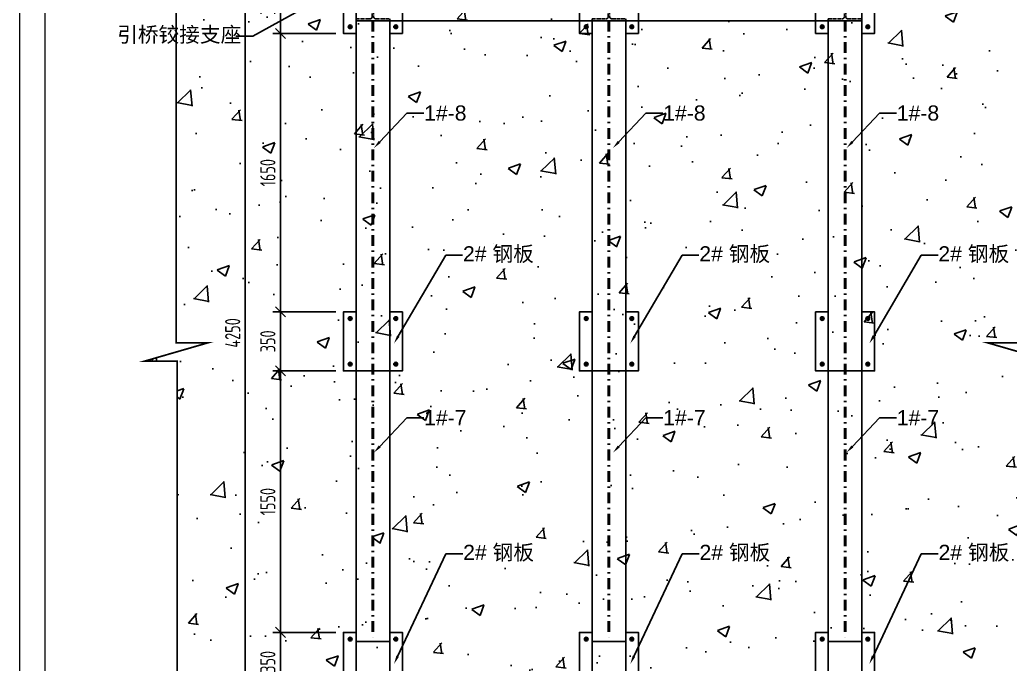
# Model space of a CAD drawing. Header units: millimetres. Extents: x 4 to 2106212, y -117026 to 198097.
# Drawn here: x 1875384 to 1881258, y 184198 to 188018 of the extents above; entities that cross this region are included whole.
import ezdxf
from ezdxf import colors
from ezdxf.entities.mleader import LeaderData, LeaderLine
from ezdxf.math import Vec2, Vec3

# ---------------------------------------------------------------- set-up
doc = ezdxf.new("R2010")
doc.units = ezdxf.units.MM
doc.linetypes.add('CENTER', pattern=[0.6, 0.375, -0.075, 0.075, -0.075])
doc.linetypes.add('DASHDOT2', pattern=[12.7, 6.35, -3.175, 0, -3.175])
for name, color, linetype in [('H200', 3, 'Continuous'), ('STEEL', 34, 'Continuous'), ('标注', 9, 'Continuous'), ('细实线(绿色)', 3, 'Continuous')]:
    doc.layers.add(name, color=color, linetype=linetype)
doc.layers.add('图框', color=7, linetype='Continuous', lineweight=13)
doc.layers.add('文本', color=3, linetype='Continuous', lineweight=13)
doc.styles.add('Arial', font='arial.ttf')
doc.styles.add('hztxt', font='ros1.shx', dxfattribs={"width": 0.8, "bigfont": 'hztxt.shx'})
doc.dimstyles.new('DIM-30', dxfattribs={"dimscale": 30, "dimtxt": 3, "dimasz": 2, "dimexe": 1.5, "dimexo": 1.5, "dimgap": 1, "dimtad": 1, "dimdec": 1, "dimdsep": 46, "dimtxsty": 'hztxt', "dimblk": 'OBLIQUE', "dimcen": 0, "dimdle": 1.5, "dimclrd": 9, "dimclre": 9, "dimclrt": 2, "dimadec": 1, "dimazin": 0, "dimtfac": 1, "dimtdec": 1, "dimtix": 1, "dimtmove": 2, "dimatfit": 3, "dimldrblk": 'OBLIQUE', "dimfxl": 15, "dimtolj": 1, "dimtzin": 0, "dimarcsym": 1})

# ---------------------------------------------------------------- blocks, each defined once
blk = doc.blocks.new('GW-TK')
at = {"layer": '图框'}
for points in [[(927183.55, 464715.01), (927603.55, 464715.01), (927603.55, 464418.01), (927183.55, 464418.01)], [(927188.55, 464710.01), (927598.55, 464710.01), (927598.55, 464423.01), (927188.55, 464423.01)]]:
    blk.add_lwpolyline(points, close=True, dxfattribs=at)
blk = doc.blocks.new('_Oblique')
at = {"color": 0, "linetype": 'ByBlock', "lineweight": -2}
blk.add_line((-0.5, -0.5), (0.5, 0.5), dxfattribs=at)
blk = doc.blocks.new('*D789')
at = {"color": 9, "lineweight": -2, "transparency": 16777216}
for p, q in [((1876721.8, 183991.6), (1876721.8, 188331.6)), ((1877258.7, 188286.6), (1876676.8, 188286.6)), ((1877258.7, 184036.6), (1876676.8, 184036.6))]:
    blk.add_line(p, q, dxfattribs=at)
at = {"layer": 'Defpoints', "color": 0, "transparency": 16777216}
for p in [(1876721.8, 188286.6), (1877303.7, 188286.6), (1877303.7, 184036.6)]:
    blk.add_point(p, dxfattribs=at)
at = {"color": 9, "lineweight": -2, "transparency": 16777216, "xscale": 60, "yscale": 60, "zscale": 60}
for p, rotation in [((1876721.8, 188286.6), 90), ((1876721.8, 184036.6), 270)]:
    blk.add_blockref('_Oblique', p, dxfattribs=dict(at, rotation=rotation))
at = {"color": 2, "transparency": 16777216, "insert": (1876646.8, 186161.6), "char_height": 90, "attachment_point": 5, "rotation": 90, "style": 'hztxt'}
blk.add_mtext('\\A1;4250', dxfattribs=at)
blk = doc.blocks.new('*U790')
at = {"layer": 'STEEL'}
for p, q in [((-148.2, 135), (-121.8, 135)), ((-135, 148.2), (-135, 121.8)), ((121.8, 135), (148.2, 135)), ((135, 148.2), (135, 121.8)), ((-148.2, -135), (-121.8, -135)), ((-135, -148.2), (-135, -121.8)), ((121.8, -135), (148.2, -135)), ((135, -148.2), (135, -121.8))]:
    blk.add_line(p, q, dxfattribs=at)
for points in [[(-100, -175), (-175, -175), (-175, 175), (-100, 175)], [(100, 175), (175, 175), (175, -175), (100, -175)]]:
    blk.add_lwpolyline(points, dxfattribs=at)
for centre in [(-135, 135), (135, 135), (-135, -135), (135, -135)]:
    blk.add_circle(centre, 11, dxfattribs=at)
blk = doc.blocks.new('*U791')
at = {"color": 0, "linetype": 'ByBlock', "lineweight": -2, "transparency": 16777216}
blk.add_blockref('*U790', (0, 0), dxfattribs=at)
blk = doc.blocks.new('*U792')
at = {"layer": 'STEEL'}
for p, q in [((-148.2, 135), (-121.8, 135)), ((-135, 148.2), (-135, 121.8)), ((121.8, 135), (148.2, 135)), ((135, 148.2), (135, 121.8)), ((-148.2, -135), (-121.8, -135)), ((-135, -148.2), (-135, -121.8)), ((121.8, -135), (148.2, -135)), ((135, -148.2), (135, -121.8))]:
    blk.add_line(p, q, dxfattribs=at)
for points in [[(-100, -175), (-175, -175), (-175, 175), (-100, 175)], [(100, 175), (175, 175), (175, -175), (100, -175)]]:
    blk.add_lwpolyline(points, dxfattribs=at)
for centre in [(-135, 135), (135, 135), (-135, -135), (135, -135)]:
    blk.add_circle(centre, 11, dxfattribs=at)
blk = doc.blocks.new('*U793')
at = {"color": 0, "linetype": 'ByBlock', "lineweight": -2, "transparency": 16777216}
blk.add_blockref('*U792', (0, 0), dxfattribs=at)
blk = doc.blocks.new('*U794')
at = {"layer": 'STEEL'}
for p, q in [((-148.2, 135), (-121.8, 135)), ((-135, 148.2), (-135, 121.8)), ((121.8, 135), (148.2, 135)), ((135, 148.2), (135, 121.8)), ((-148.2, -135), (-121.8, -135)), ((-135, -148.2), (-135, -121.8)), ((121.8, -135), (148.2, -135)), ((135, -148.2), (135, -121.8))]:
    blk.add_line(p, q, dxfattribs=at)
for points in [[(-100, -175), (-175, -175), (-175, 175), (-100, 175)], [(100, 175), (175, 175), (175, -175), (100, -175)]]:
    blk.add_lwpolyline(points, dxfattribs=at)
for centre in [(-135, 135), (135, 135), (-135, -135), (135, -135)]:
    blk.add_circle(centre, 11, dxfattribs=at)
blk = doc.blocks.new('*U795')
at = {"color": 0, "linetype": 'ByBlock', "lineweight": -2, "transparency": 16777216}
blk.add_blockref('*U794', (0, 0), dxfattribs=at)
blk = doc.blocks.new('*U796')
at = {"layer": 'STEEL'}
for p, q in [((-148.2, 135), (-121.8, 135)), ((-135, 148.2), (-135, 121.8)), ((121.8, 135), (148.2, 135)), ((135, 148.2), (135, 121.8)), ((-148.2, -135), (-121.8, -135)), ((-135, -148.2), (-135, -121.8)), ((121.8, -135), (148.2, -135)), ((135, -148.2), (135, -121.8))]:
    blk.add_line(p, q, dxfattribs=at)
blk.add_lwpolyline([(100, 175), (175, 175), (175, -175), (-175, -175), (-175, 175), (-100, 175)], dxfattribs=at)
for centre in [(-135, 135), (135, 135), (-135, -135), (135, -135)]:
    blk.add_circle(centre, 11, dxfattribs=at)
blk = doc.blocks.new('*U797')
at = {"color": 0, "linetype": 'ByBlock', "lineweight": -2, "transparency": 16777216}
for p in [(0, 0), (1400, 0), (2800, 0)]:
    blk.add_blockref('*U796', p, dxfattribs=at)
blk = doc.blocks.new('*U822')
h = blk.add_hatch()
h.set_pattern_fill('AR-CONC', color=252, scale=4, angle=-1.78635)
h.set_pattern_definition([(48.21365, (-1955493.9, -187048), (726.39706, -86.44208), [76.2, -838.2]), (353.21365, (-1955493.9, -187048), (-117.08218, 768.2505), [60.96, -670.56234]), (98.665094, (-1955433.35, -187055.2), (609.31489, 681.8084), [64.76004, -712.36098]), (44.39785, (-1955487.55, -186844.9), (1078.5469, -201.8886), [114.3, -1257.3]), (94.849206, (-1955397.7, -186861.7), (980.00676, 959.62144), [97.1401, -1068.54243]), (349.3978, (-1955487.6, -186844.9), (980.00676, 959.62144), [91.43987, -1005.8389]), (19.21365, (-1955387.6, -186898.8), (593.41132, -427.76689), [76.2, -838.2]), (324.21365, (-1955387.6, -186898.8), (270.0545, 728.68768), [60.96, -670.56]), (69.665094, (-1955338.1, -186934.5), (863.4658, 300.9208), [64.76004, -712.35975]), (35.713649, (-1955493.89, -187047.98), (22.89163, 337.670666), [0, -662.432, 0, -680.72, 0, -673.1]), (5.713649, (-1955493.9, -187048), (279.640336, 392.19577), [0, -388.112, 0, -647.192, 0, -256.54]), (325.713649, (-1955720.34, -187040.92), (541.38448, -39.810717), [0, -254, 0, -792.48, 0, -1051.56]), (315.71365, (-1955821.9, -187037.75), (595.39922, 83.18622), [0, -330.2, 0, -526.288, 0, -746.76])])
h.paths.add_polyline_path([(2495.4, 116.7), (2690.3, 116.7), (2310.4, 226.6), (2500, 226.6), (2500, 2594.8), (-232.2, 2594.8), (-2500, 2594.8), (-2500, 226.6), (-2310.4, 226.6), (-2690.3, 116.7), (-2495.4, 116.7), (-2495.4, -2405.2), (-287.2, -2405.2), (-287.2, -2594.8), (-177.3, -2214.9), (-177.3, -2409.9), (2495.4, -2409.9)])
at = {"color": 252, "const_width": 10}
for points in [[(-2495.4, -2409.9), (-2495.4, 116.7), (-2690.3, 116.7), (-2310.4, 226.6), (-2500, 226.6), (-2500, 2594.8), (-227.4, 2594.8)], [(-2495.4, -2405.2), (-287.2, -2405.2), (-287.2, -2594.8), (-177.3, -2214.9), (-177.3, -2409.9), (2495.4, -2409.9), (2495.4, 116.7), (2690.3, 116.7), (2310.4, 226.6), (2500, 226.6), (2500, 2594.8), (-232.2, 2594.8)]]:
    blk.add_lwpolyline(points, dxfattribs=at)
blk = doc.blocks.new('*U823')
at = {"layer": 'H200', "color": 0, "linetype": 'ByBlock', "lineweight": -2, "transparency": 16777216}
blk.add_blockref('*U822', (0, 0), dxfattribs=at)
blk = doc.blocks.new('*D824')
at = {"color": 9, "lineweight": -2, "transparency": 16777216}
for p, q in [((1877258.7, 184386.6), (1876885.3, 184386.6)), ((1876930.3, 183991.6), (1876930.3, 184431.6)), ((1877258.7, 184036.6), (1876885.3, 184036.6))]:
    blk.add_line(p, q, dxfattribs=at)
at = {"layer": 'Defpoints', "color": 0, "transparency": 16777216}
for p in [(1876930.3, 184386.6), (1877303.7, 184386.6), (1877303.7, 184036.6)]:
    blk.add_point(p, dxfattribs=at)
at = {"color": 9, "lineweight": -2, "transparency": 16777216, "xscale": 60, "yscale": 60, "zscale": 60}
for p, rotation in [((1876930.3, 184386.6), 90), ((1876930.3, 184036.6), 270)]:
    blk.add_blockref('_Oblique', p, dxfattribs=dict(at, rotation=rotation))
at = {"color": 2, "transparency": 16777216, "insert": (1876855.3, 184211.6), "char_height": 90, "attachment_point": 5, "rotation": 90, "style": 'hztxt'}
blk.add_mtext('\\A1;350', dxfattribs=at)
blk = doc.blocks.new('*D825')
at = {"color": 9, "lineweight": -2, "transparency": 16777216}
for p, q in [((1876930.3, 186241.6), (1876930.3, 187981.6)), ((1877258.7, 187936.6), (1876885.3, 187936.6)), ((1877258.7, 186286.6), (1876885.3, 186286.6))]:
    blk.add_line(p, q, dxfattribs=at)
at = {"layer": 'Defpoints', "color": 0, "transparency": 16777216}
for p in [(1876930.3, 187936.6), (1877303.7, 187936.6), (1877303.7, 186286.6)]:
    blk.add_point(p, dxfattribs=at)
at = {"color": 9, "lineweight": -2, "transparency": 16777216, "xscale": 60, "yscale": 60, "zscale": 60}
for p, rotation in [((1876930.3, 187936.6), 90), ((1876930.3, 186286.6), 270)]:
    blk.add_blockref('_Oblique', p, dxfattribs=dict(at, rotation=rotation))
at = {"color": 2, "transparency": 16777216, "insert": (1876855.3, 187111.6), "char_height": 90, "attachment_point": 5, "rotation": 90, "style": 'hztxt'}
blk.add_mtext('\\A1;1650', dxfattribs=at)
blk = doc.blocks.new('*D826')
at = {"color": 9, "lineweight": -2, "transparency": 16777216}
for p, q in [((1876930.3, 187891.6), (1876930.3, 188331.6)), ((1877258.7, 188286.6), (1876885.3, 188286.6)), ((1877258.7, 187936.6), (1876885.3, 187936.6))]:
    blk.add_line(p, q, dxfattribs=at)
at = {"layer": 'Defpoints', "color": 0, "transparency": 16777216}
for p in [(1876930.3, 188286.6), (1877303.7, 188286.6), (1877303.7, 187936.6)]:
    blk.add_point(p, dxfattribs=at)
at = {"color": 9, "lineweight": -2, "transparency": 16777216, "xscale": 60, "yscale": 60, "zscale": 60}
for p, rotation in [((1876930.3, 188286.6), 90), ((1876930.3, 187936.6), 270)]:
    blk.add_blockref('_Oblique', p, dxfattribs=dict(at, rotation=rotation))
at = {"color": 2, "transparency": 16777216, "insert": (1876855.3, 188111.6), "char_height": 90, "attachment_point": 5, "rotation": 90, "style": 'hztxt'}
blk.add_mtext('\\A1;350', dxfattribs=at)
blk = doc.blocks.new('*U910')
at = {"layer": 'STEEL'}
for p, q in [((-148.2, 135), (-121.8, 135)), ((-135, 148.2), (-135, 121.8)), ((121.8, 135), (148.2, 135)), ((135, 148.2), (135, 121.8)), ((-148.2, -135), (-121.8, -135)), ((-135, -148.2), (-135, -121.8)), ((121.8, -135), (148.2, -135)), ((135, -148.2), (135, -121.8))]:
    blk.add_line(p, q, dxfattribs=at)
blk.add_lwpolyline([(100, 175), (175, 175), (175, -175), (-175, -175), (-175, 175), (-100, 175)], dxfattribs=at)
for centre in [(-135, 135), (135, 135), (-135, -135), (135, -135)]:
    blk.add_circle(centre, 11, dxfattribs=at)
blk = doc.blocks.new('*U911')
at = {"color": 0, "linetype": 'ByBlock', "lineweight": -2, "transparency": 16777216}
for p in [(0, 0), (1400, 0), (2800, 0)]:
    blk.add_blockref('*U910', p, dxfattribs=at)
blk = doc.blocks.new('*D912')
at = {"color": 9, "lineweight": -2, "transparency": 16777216}
for p, q in [((1876930.3, 186331.6), (1876930.3, 185891.6)), ((1877258.7, 186286.6), (1876885.3, 186286.6)), ((1877258.7, 185936.6), (1876885.3, 185936.6))]:
    blk.add_line(p, q, dxfattribs=at)
at = {"layer": 'Defpoints', "color": 0, "transparency": 16777216}
for p in [(1877303.7, 186286.6), (1876930.3, 185936.6), (1877303.7, 185936.6)]:
    blk.add_point(p, dxfattribs=at)
at = {"color": 9, "lineweight": -2, "transparency": 16777216, "xscale": 60, "yscale": 60, "zscale": 60}
for p, rotation in [((1876930.3, 186286.6), 90), ((1876930.3, 185936.6), 270)]:
    blk.add_blockref('_Oblique', p, dxfattribs=dict(at, rotation=rotation))
at = {"color": 2, "transparency": 16777216, "insert": (1876855.3, 186111.6), "char_height": 90, "attachment_point": 5, "rotation": 90, "style": 'hztxt'}
blk.add_mtext('\\A1;350', dxfattribs=at)
blk = doc.blocks.new('*D913')
at = {"color": 9, "lineweight": -2, "transparency": 16777216}
for p, q in [((1876930.3, 185981.6), (1876930.3, 184341.6)), ((1877258.7, 185936.6), (1876885.3, 185936.6)), ((1877258.7, 184386.6), (1876885.3, 184386.6))]:
    blk.add_line(p, q, dxfattribs=at)
at = {"layer": 'Defpoints', "color": 0, "transparency": 16777216}
for p in [(1877303.7, 185936.6), (1876930.3, 184386.6), (1877303.7, 184386.6)]:
    blk.add_point(p, dxfattribs=at)
at = {"color": 9, "lineweight": -2, "transparency": 16777216, "xscale": 60, "yscale": 60, "zscale": 60}
for p, rotation in [((1876930.3, 185936.6), 90), ((1876930.3, 184386.6), 270)]:
    blk.add_blockref('_Oblique', p, dxfattribs=dict(at, rotation=rotation))
at = {"color": 2, "transparency": 16777216, "insert": (1876855.3, 185161.6), "char_height": 90, "attachment_point": 5, "rotation": 90, "style": 'hztxt'}
blk.add_mtext('\\A1;1550', dxfattribs=at)

msp = doc.modelspace()

# ---------------------------------------------------------------- linework, layer by layer
at = {"color": 252, "linetype": 'DASHDOT2', "ltscale": 10}
for points in [[(1877474.6549, 188011.5505), (1877474.6549, 184332.5242)], [(1877482.6549, 188011.5505), (1877482.6549, 184332.5242)], [(1878874.6549, 188011.5505), (1878874.6549, 184332.8538)], [(1878882.6549, 188011.5505), (1878882.6549, 184332.8538)], [(1880274.6549, 188011.5505), (1880274.6549, 184332.5242)], [(1880282.6549, 188011.5505), (1880282.6549, 184332.5242)]]:
    msp.add_lwpolyline(points, dxfattribs=at)
at = {"layer": 'H200', "color": 252, "linetype": 'CENTER', "ltscale": 50}
for points in [[(1877474.6549, 188188.5505, 0.359358828), (1877461.6549, 188199.5505), (1877378.6549, 188199.5505), (1877378.6549, 188211.5505), (1877578.6549, 188211.5505), (1877578.6549, 188199.5505), (1877495.6549, 188199.5505, 0.362402399), (1877482.6549, 188188.5505), (1877482.6549, 188036.5505, 0.414213562), (1877495.6549, 188023.5505), (1877578.6549, 188023.5505), (1877578.6549, 188011.5505), (1877378.6549, 188011.5505), (1877378.6549, 188023.5505), (1877461.6549, 188023.5505, 0.414213562), (1877474.6549, 188036.5505)], [(1878874.6549, 188188.5505, 0.359358828), (1878861.6549, 188199.5505), (1878778.6549, 188199.5505), (1878778.6549, 188211.5505), (1878978.6549, 188211.5505), (1878978.6549, 188199.5505), (1878895.6549, 188199.5505, 0.362402399), (1878882.6549, 188188.5505), (1878882.6549, 188036.5505, 0.414213562), (1878895.6549, 188023.5505), (1878978.6549, 188023.5505), (1878978.6549, 188011.5505), (1878778.6549, 188011.5505), (1878778.6549, 188023.5505), (1878861.6549, 188023.5505, 0.414213562), (1878874.6549, 188036.5505)], [(1880274.6549, 188188.5505, 0.359358828), (1880261.6549, 188199.5505), (1880178.6549, 188199.5505), (1880178.6549, 188211.5505), (1880378.6549, 188211.5505), (1880378.6549, 188199.5505), (1880295.6549, 188199.5505, 0.362402399), (1880282.6549, 188188.5505), (1880282.6549, 188036.5505, 0.414213562), (1880295.6549, 188023.5505), (1880378.6549, 188023.5505), (1880378.6549, 188011.5505), (1880178.6549, 188011.5505), (1880178.6549, 188023.5505), (1880261.6549, 188023.5505, 0.414213562), (1880274.6549, 188036.5505)]]:
    msp.add_lwpolyline(points, format="xyb", close=True, dxfattribs=at)
at = {"layer": 'H200'}
for points in [[(1877378.6549, 188211.5505), (1880378.6549, 188211.5505), (1880378.6549, 188011.5505), (1877378.6549, 188011.5505)], [(1877378.6549, 188011.5505), (1877578.6549, 188011.5505), (1877578.6549, 184092.615), (1877378.6549, 184092.615)], [(1878778.6549, 188011.5505), (1878978.6549, 188011.5505), (1878978.6549, 184092.615), (1878778.6549, 184092.615)], [(1880178.6549, 188011.5505), (1880378.6549, 188011.5505), (1880378.6549, 184092.615), (1880178.6549, 184092.615)]]:
    msp.add_lwpolyline(points, close=True, dxfattribs=at)
at = {"layer": '细实线(绿色)', "color": 252}
for points, elevation in [([(1877378.6549, 184331.5242), (1877578.6549, 184331.5242)], 0.0005), ([(1878778.6549, 184331.8538), (1878978.6549, 184331.8538)], 0.001), ([(1880178.6549, 184331.5242), (1880378.6549, 184331.5242)], 0.0005)]:
    msp.add_lwpolyline(points, dxfattribs=dict(at, elevation=elevation))

# ---------------------------------------------------------------- block references
for name, p in [('*U791', (1877478.6549, 188111.5505)), ('*U793', (1878878.6549, 188111.5505)), ('*U795', (1880278.6549, 188111.5505)), ('*U911', (1877478.6549, 186111.5502)), ('*U797', (1877478.6549, 184211.5502))]:
    msp.add_blockref(name, p)
at = {"layer": 'H200', "color": 21}
msp.add_blockref('*U823', (1878812.1527, 185876.7756), dxfattribs=at)
at = {"layer": '文本', "xscale": 30, "yscale": 30, "zscale": 30}
msp.add_blockref('GW-TK', (-25940122.2514, -13751313.6738), dxfattribs=at)

# ---------------------------------------------------------------- dimensions: what is measured, and where the dimension line sits
for base, p1, p2, picture, middle in [((1876721.8458, 188286.5505), (1877303.6549, 184036.5502), (1877303.6549, 188286.5505), '*D789', (1876646.8458, 186161.5503)), ((1876930.3164, 188286.5505), (1877303.6549, 187936.5505), (1877303.6549, 188286.5505), '*D826', (1876855.3164, 188111.5505)), ((1876930.3164, 187936.5505), (1877303.6549, 186286.5502), (1877303.6549, 187936.5505), '*D825', (1876855.3164, 187111.5503)), ((1876930.3164, 185936.5502), (1877303.6549, 186286.5502), (1877303.6549, 185936.5502), '*D912', (1876855.3164, 186111.5502)), ((1876930.3164, 184386.5502), (1877303.6549, 185936.5502), (1877303.6549, 184386.5502), '*D913', (1876855.3164, 185161.5502)), ((1876930.3164, 184386.5502), (1877303.6549, 184036.5502), (1877303.6549, 184386.5502), '*D824', (1876855.3164, 184211.5502))]:
    dim = msp.add_linear_dim(base=base, p1=p1, p2=p2, angle=90, dimstyle='DIM-30')
    dim.commit()
    dim.dimension.update_dxf_attribs({"geometry": picture, "text_midpoint": middle})

# ---------------------------------------------------------------- leaders
at = {"layer": '标注', "color": 6}
ml = msp.add_multileader_mtext('Standard', dxfattribs=at)
ml.set_content('引桥铰接支座', color=6, style='Arial')
ml.set_leader_properties(color=251)
ml.build(insert=Vec2(0, 0))
ml.multileader.update_dxf_attribs({"dogleg_length": 100, "arrow_head_size": 50})
ctx = ml.context
ctx.base_point, ctx.char_height, ctx.arrow_head_size, ctx.plane_origin = Vec3(1875907.9213, 187921.5663), 90, 50, Vec3(1879845.4833, 180037.6962)
notes = []
notes.append((ctx, [(1, (1, 1, 0), (1876766.3006, 187921.5663), (-1, 0), 100, [(0, [(1877421.9609, 188283.5505)], 0, [])])]))
ctx.mtext.insert, ctx.mtext.width, ctx.mtext.flow_direction = Vec3(1875961.4988, 187974.904), 786.302852, 5
ml = msp.add_multileader_mtext('Standard', dxfattribs=at)
ml.set_content('1#-8', color=6, style='Arial')
ml.set_leader_properties(color=251)
ml.build(insert=Vec2(0, 0))
ml.multileader.update_dxf_attribs({"dogleg_length": 100, "arrow_head_size": 50})
ctx = ml.context
ctx.base_point, ctx.char_height, ctx.arrow_head_size, ctx.plane_origin = Vec3(1877780.0941, 187464.3994), 90, 50, Vec3(1881773.2301, 179580.5292)
notes.append((ctx, [(0, (1, 1, 0), (1877680.0941, 187464.3994), (1, 0), 100, [(0, [(1877484.3951, 187257.4181)], 0, [])])]))
ctx.mtext.insert, ctx.mtext.width, ctx.mtext.flow_direction = Vec3(1877782.0941, 187510.1547), 124, 5
ml = msp.add_multileader_mtext('Standard', dxfattribs=at)
ml.set_content('1#-8', color=6, style='Arial')
ml.set_leader_properties(color=251)
ml.build(insert=Vec2(0, 0))
ml.multileader.update_dxf_attribs({"dogleg_length": 100, "arrow_head_size": 50})
ctx = ml.context
ctx.base_point, ctx.char_height, ctx.arrow_head_size, ctx.plane_origin = Vec3(1879197.9375, 187464.3994), 90, 50, Vec3(1883191.0735, 179580.5292)
notes.append((ctx, [(0, (1, 1, 0), (1879097.9375, 187464.3994), (1, 0), 100, [(0, [(1878902.2385, 187257.4181)], 0, [])])]))
ctx.mtext.insert, ctx.mtext.width, ctx.mtext.flow_direction = Vec3(1879199.9375, 187510.1547), 124, 5
ml = msp.add_multileader_mtext('Standard', dxfattribs=at)
ml.set_content('1#-8', color=6, style='Arial')
ml.set_leader_properties(color=251)
ml.build(insert=Vec2(0, 0))
ml.multileader.update_dxf_attribs({"dogleg_length": 100, "arrow_head_size": 50})
ctx = ml.context
ctx.base_point, ctx.char_height, ctx.arrow_head_size, ctx.plane_origin = Vec3(1880583.3733, 187464.3994), 90, 50, Vec3(1884576.5093, 179580.5292)
notes.append((ctx, [(0, (1, 1, 0), (1880483.3733, 187464.3994), (1, 0), 100, [(0, [(1880287.6743, 187257.4181)], 0, [])])]))
ctx.mtext.insert, ctx.mtext.width, ctx.mtext.flow_direction = Vec3(1880585.3733, 187510.1547), 124, 5
ml = msp.add_multileader_mtext('Standard', dxfattribs=at)
ml.set_content('2# 钢板', color=6, style='Arial')
ml.set_leader_properties(color=251)
ml.build(insert=Vec2(0, 0))
ml.multileader.update_dxf_attribs({"dogleg_length": 100, "arrow_head_size": 50})
ctx = ml.context
ctx.base_point, ctx.char_height, ctx.arrow_head_size, ctx.plane_origin = Vec3(1878010.5531, 186622.4649), 90, 50, Vec3(1881045.871, 179030.724)
notes.append((ctx, [(0, (1, 1, 0), (1877910.5531, 186622.4649), (1, 0), 100, [(0, [(1877603.7113, 186099.2054)], 0, [])])]))
ctx.mtext.insert, ctx.mtext.width, ctx.mtext.flow_direction = Vec3(1878012.5531, 186675.3958), 786.302852, 5
ml = msp.add_multileader_mtext('Standard', dxfattribs=at)
ml.set_content('2# 钢板', color=6, style='Arial')
ml.set_leader_properties(color=251)
ml.build(insert=Vec2(0, 0))
ml.multileader.update_dxf_attribs({"dogleg_length": 100, "arrow_head_size": 50})
ctx = ml.context
ctx.base_point, ctx.char_height, ctx.arrow_head_size, ctx.plane_origin = Vec3(1879412.1919, 186622.4649), 90, 50, Vec3(1882447.5097, 179030.724)
notes.append((ctx, [(0, (1, 1, 0), (1879312.1919, 186622.4649), (1, 0), 100, [(0, [(1879005.3501, 186099.2054)], 0, [])])]))
ctx.mtext.insert, ctx.mtext.width, ctx.mtext.flow_direction = Vec3(1879414.1919, 186675.3958), 786.302852, 5
ml = msp.add_multileader_mtext('Standard', dxfattribs=at)
ml.set_content('2# 钢板', color=6, style='Arial')
ml.set_leader_properties(color=251)
ml.build(insert=Vec2(0, 0))
ml.multileader.update_dxf_attribs({"dogleg_length": 100, "arrow_head_size": 50})
ctx = ml.context
ctx.base_point, ctx.char_height, ctx.arrow_head_size, ctx.plane_origin = Vec3(1880830.0352, 186622.4649), 90, 50, Vec3(1883865.3531, 179030.724)
notes.append((ctx, [(0, (1, 1, 0), (1880730.0352, 186622.4649), (1, 0), 100, [(0, [(1880423.1935, 186099.2054)], 0, [])])]))
ctx.mtext.insert, ctx.mtext.width, ctx.mtext.flow_direction = Vec3(1880832.0352, 186675.3958), 786.302852, 5
ml = msp.add_multileader_mtext('Standard', dxfattribs=at)
ml.set_content('1#-7', color=6, style='Arial')
ml.set_leader_properties(color=251)
ml.build(insert=Vec2(0, 0))
ml.multileader.update_dxf_attribs({"dogleg_length": 100, "arrow_head_size": 50})
ctx = ml.context
ctx.base_point, ctx.char_height, ctx.arrow_head_size, ctx.plane_origin = Vec3(1877780.0941, 185658.9329), 90, 50, Vec3(1881773.2301, 177775.0627)
notes.append((ctx, [(0, (1, 1, 0), (1877680.0941, 185658.9329), (1, 0), 100, [(0, [(1877484.3951, 185451.9517)], 0, [])])]))
ctx.mtext.insert, ctx.mtext.width, ctx.mtext.flow_direction = Vec3(1877782.0941, 185703.9329), 124, 5
ml = msp.add_multileader_mtext('Standard', dxfattribs=at)
ml.set_content('1#-7', color=6, style='Arial')
ml.set_leader_properties(color=251)
ml.build(insert=Vec2(0, 0))
ml.multileader.update_dxf_attribs({"dogleg_length": 100, "arrow_head_size": 50})
ctx = ml.context
ctx.base_point, ctx.char_height, ctx.arrow_head_size, ctx.plane_origin = Vec3(1879197.9375, 185658.9329), 90, 50, Vec3(1883191.0735, 177775.0627)
notes.append((ctx, [(0, (1, 1, 0), (1879097.9375, 185658.9329), (1, 0), 100, [(0, [(1878902.2385, 185451.9517)], 0, [])])]))
ctx.mtext.insert, ctx.mtext.width, ctx.mtext.flow_direction = Vec3(1879199.9375, 185703.9329), 124, 5
ml = msp.add_multileader_mtext('Standard', dxfattribs=at)
ml.set_content('1#-7', color=6, style='Arial')
ml.set_leader_properties(color=251)
ml.build(insert=Vec2(0, 0))
ml.multileader.update_dxf_attribs({"dogleg_length": 100, "arrow_head_size": 50})
ctx = ml.context
ctx.base_point, ctx.char_height, ctx.arrow_head_size, ctx.plane_origin = Vec3(1880583.3733, 185658.9329), 90, 50, Vec3(1884576.5093, 177775.0627)
notes.append((ctx, [(0, (1, 1, 0), (1880483.3733, 185658.9329), (1, 0), 100, [(0, [(1880287.6743, 185451.9517)], 0, [])])]))
ctx.mtext.insert, ctx.mtext.width, ctx.mtext.flow_direction = Vec3(1880585.3733, 185703.9329), 124, 5
ml = msp.add_multileader_mtext('Standard', dxfattribs=at)
ml.set_content('2# 钢板', color=6, style='Arial')
ml.set_leader_properties(color=251)
ml.build(insert=Vec2(0, 0))
ml.multileader.update_dxf_attribs({"dogleg_length": 100, "arrow_head_size": 50})
ctx = ml.context
ctx.base_point, ctx.char_height, ctx.arrow_head_size, ctx.plane_origin = Vec3(1878011.6307, 184852.8287), 90, 50, Vec3(1881045.871, 177130.724)
notes.append((ctx, [(0, (1, 1, 0), (1877911.6307, 184852.8287), (1, 0), 100, [(0, [(1877603.7113, 184199.2054)], 0, [])])]))
ctx.mtext.insert, ctx.mtext.width, ctx.mtext.flow_direction = Vec3(1878013.6307, 184905.7596), 786.302852, 5
ml = msp.add_multileader_mtext('Standard', dxfattribs=at)
ml.set_content('2# 钢板', color=6, style='Arial')
ml.set_leader_properties(color=251)
ml.build(insert=Vec2(0, 0))
ml.multileader.update_dxf_attribs({"dogleg_length": 100, "arrow_head_size": 50})
ctx = ml.context
ctx.base_point, ctx.char_height, ctx.arrow_head_size, ctx.plane_origin = Vec3(1879413.2694, 184852.8287), 90, 50, Vec3(1882447.5097, 177130.724)
notes.append((ctx, [(0, (1, 1, 0), (1879313.2694, 184852.8287), (1, 0), 100, [(0, [(1879005.3501, 184199.2054)], 0, [])])]))
ctx.mtext.insert, ctx.mtext.width, ctx.mtext.flow_direction = Vec3(1879415.2694, 184905.7596), 786.302852, 5
ml = msp.add_multileader_mtext('Standard', dxfattribs=at)
ml.set_content('2# 钢板', color=6, style='Arial')
ml.set_leader_properties(color=251)
ml.build(insert=Vec2(0, 0))
ml.multileader.update_dxf_attribs({"dogleg_length": 100, "arrow_head_size": 50})
ctx = ml.context
ctx.base_point, ctx.char_height, ctx.arrow_head_size, ctx.plane_origin = Vec3(1880831.1128, 184852.8287), 90, 50, Vec3(1883865.3531, 177130.724)
notes.append((ctx, [(0, (1, 1, 0), (1880731.1128, 184852.8287), (1, 0), 100, [(0, [(1880423.1935, 184199.2054)], 0, [])])]))
ctx.mtext.insert, ctx.mtext.width, ctx.mtext.flow_direction = Vec3(1880833.1128, 184905.7596), 786.302852, 5
for ctx, leaders in notes:
    for number, flags, end, landing, length, lines in leaders:
        leader = LeaderData()
        leader.index, (leader.has_last_leader_line, leader.has_dogleg_vector, leader.attachment_direction) = number, flags
        leader.last_leader_point, leader.dogleg_vector, leader.dogleg_length = Vec3(end), Vec3(landing), length
        for number, points, colour, breaks in lines:
            line = LeaderLine()
            line.index, line.vertices, line.color, line.breaks = number, Vec3.list(points), colors.encode_raw_color(colour), breaks
            leader.lines.append(line)
        ctx.leaders.append(leader)

doc.saveas('drawing.dxf')
